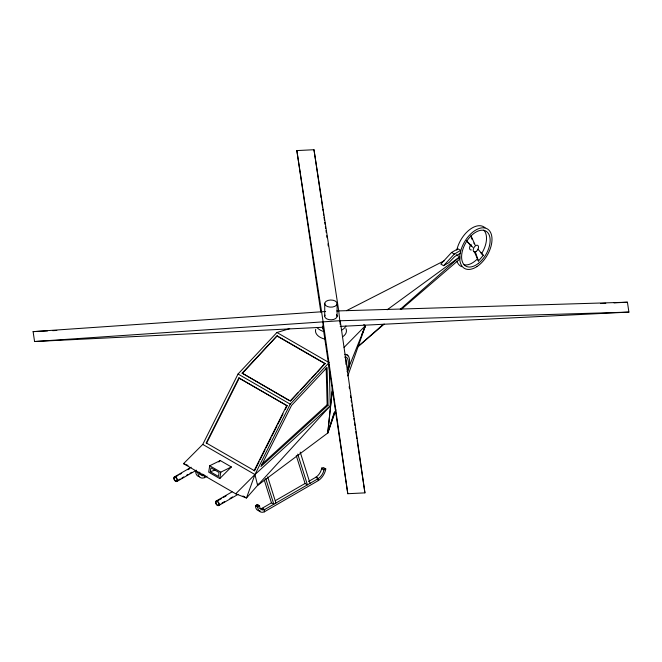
<?xml version="1.0" encoding="UTF-8"?>
<svg xmlns="http://www.w3.org/2000/svg" width="662" height="662" viewBox="0 0 662 662"><rect width="100%" height="100%" fill="white"/><g stroke="black" fill="none" stroke-linecap="round" stroke-linejoin="round"><path stroke-width="0.99" d="M308.5 481.506L316.031 477.153L318.389 478.518L318.323 480.579L264.237 511.892A11.204 6.471 -60 0 1 257.783 507.084L255.433 505.727L257.195 504.485L259.554 505.851L259.636 506.695A8.689 5.015 -60 0 0 263.906 509.872L264.659 509.657L264.237 511.892M332.564 386.757L327.748 433.031L257.609 485.378L246.479 498.014L235.713 493.802L183.523 463.665L202.754 444.409L238.047 374.013L276.915 332.498L289.708 328.625M332.266 391.068L327.748 433.031L335.907 409.803M209.705 465.75L208.679 472.163L219.767 478.56L231.361 466.958L220.272 460.553L209.705 465.75L220.794 472.155L231.361 466.958M210.268 471.725L210.897 467.794L219.081 472.519L218.452 476.45L210.268 471.725L215.034 470.094M219.767 478.56L220.794 472.155M199.626 476.723A11.204 6.471 -60 0 1 195.646 471.534L197.996 472.9A11.204 6.471 -60 0 0 204.45 477.699L204.881 475.465L202.522 474.108M321.724 468.051L321.525 469.035A8.689 5.015 -60 0 1 316.585 476.739L315.807 477.285L318.157 478.651L318.323 480.579A11.204 6.471 -60 0 0 325.795 468.928L323.445 467.571L321.724 468.051L324.082 469.408L325.795 468.928M324.082 469.408L323.883 470.392A8.689 5.015 -60 0 1 318.935 478.096L318.157 478.626M334.186 412.467L327.748 433.031L334.947 411.574M347.807 375.933L365.49 325.605L363.752 324.603M347.07 371.68L365.49 325.605L344.083 347.385M361.626 335.013L365.49 325.605M259.148 461.613L254.564 470.765L206.238 442.952L238.833 377.928L287.151 405.74L285.322 409.406M239.239 378.076L206.643 443.101L206.238 442.952M287.151 405.74L286.745 405.599L254.158 470.624L254.564 470.765M260.067 459.776L265.123 449.705M266.041 447.876L271.089 437.797M272.008 435.968L277.055 425.889M277.974 424.061L283.022 413.99M328.393 363.38L290.229 404.143L254.944 474.546L246.479 498.014L242.946 495.97M474.273 251.618L478.427 261.051L483.301 255.317L477.947 249.202M329.155 364.688L330.247 405.872L257.609 485.378L254.944 474.546L202.754 444.409M443.59 265.694L454.314 254.067L460.661 250.402L457.914 248.813L451.567 252.479L440.842 264.105L443.59 265.694L448.952 262.599L454.711 256.558L460.661 253.116M288.442 400.113L242.143 373.145L277.088 335.824L325.001 363.488L317.47 372.027M242.292 373.476L277.088 335.824M297.9 392.93L290.213 401.139L325.001 363.488M300.697 389.943L310.478 379.492M311.876 378.002L316.072 373.525M257.444 484.692L258.048 484.046M218.816 462.002L220.272 460.553M235.713 493.802L254.944 474.546L330.247 405.872M261.523 464.608L327.152 404.772L326.176 367.973M328.062 405.301L260.911 466.528L291.553 405.409L327.061 367.484L328.062 405.301L327.152 404.772M383.265 324.322L357.761 346.822L384.241 324.066M400.262 309.328L459.767 256.831L456.101 254.713M401.371 309.32L459.767 259.074L459.767 256.831L387.179 309.783M197.996 472.9L199.179 472.072M256.608 506.405L258.379 505.164M257.783 507.084L259.554 505.851M204.45 477.699L207.115 476.16M174.321 476.971L191.186 467.24M174.578 477.426L178.128 475.374M179.907 474.348L181.678 473.322M187.892 469.739L189.663 468.713M176.646 481.009L180.196 478.965M181.976 477.939L183.755 476.913M186.411 475.374L188.19 474.348M189.961 473.322L191.74 472.304M176.911 481.456L196.432 470.186M216.085 501.084L232.056 491.866M216.342 501.531L221.671 498.461M223.442 497.435L226.106 495.896M218.41 505.123L220.189 504.096M221.969 503.07L224.625 501.539M229.954 498.461L232.619 496.922M218.675 505.569L238.196 494.299M265.719 478.527L273.828 504.245L271.47 502.88L261.887 508.416L264.237 509.781L318.389 478.518M275.326 500.662L305.066 483.483L307.425 484.849L297.735 454.115M346.549 310.66L444.136 260.828M204.881 475.465L204.119 475.688A8.689 5.015 -60 0 1 199.85 472.511M34.573 341.526L340.202 320.698L364.928 492.867L347.79 493.711L323.073 327.243L34.573 341.526L33.1 331.629L325.638 311.504M320.847 312.232L296.841 150.58L313.978 149.728L338.745 310.859L340.21 324.512M336.726 310.958L627.427 302.211L628.9 312.108L340.21 326.399M33.1 331.629L47.523 330.917M52.679 330.661L56.8 330.454M600.624 303.544L605.78 303.287M614.03 302.873L627.427 302.211M340.21 320.747L628.9 312.108M183.523 463.665L188.016 465.427M451.567 252.479L454.314 254.067M276.915 332.498L329.105 362.627M277.237 336.155L325.158 363.819M242.143 373.145L290.064 400.808M238.047 374.013L290.229 404.143M238.833 377.928L286.745 405.599M321.616 468.597L323.966 469.962M264.659 509.657L262.309 508.292L261.548 508.515A8.689 5.015 -60 0 1 259.727 508.515M204.45 475.589L201.761 474.331A8.689 5.015 -60 0 1 200.512 474.422M480.513 252.429L483.301 255.317M466.644 240.885L472.916 247.381M466.594 240.968L471.278 246.314M470.955 235.589L475.109 245.023M471.071 236.524L472.023 239.346M475.266 251.651L478.427 261.051M300.2 452.088L310.048 483.334M296.286 455.638L305.066 483.483M267.688 476.88L275.93 503.029M264.27 480.024L271.47 502.88M296.841 150.58L323.064 321.542L347.79 493.711M313.978 149.728L321.12 197.822M321.426 199.866L322.485 207.024M322.791 209.076L323.097 211.12M323.395 213.164L323.701 215.208M324.008 217.26L324.463 220.33M324.769 222.374L325.067 224.418M325.373 226.47L325.679 228.514M325.977 230.558L326.283 232.602M326.738 235.672L327.045 237.724M327.955 243.856L328.261 245.908M349.155 386.649L349.462 388.693M350.521 395.843L350.827 397.887M351.133 399.931L351.431 401.975M351.886 405.036L352.192 407.08M352.498 409.124L352.796 411.16M353.103 413.204L353.558 416.266M353.864 418.31L354.162 420.353M354.468 422.397L354.923 425.459M355.229 427.503L355.527 429.547M355.833 431.591L356.892 438.741M357.199 440.776L364.928 492.867M322.634 326.217L323.073 329.18L323.064 321.542M257.195 504.485L257.278 505.338M337.09 303.8A6.19 3.575 0 0 1 327.5 306.572A6.19 3.575 0 0 1 328.137 300.391A6.19 3.575 0 0 1 337.09 303.8L337.09 316.444M324.728 303.37L324.728 316.014M344.836 354.385A15.168 6.181 -72.2 0 1 347.732 355.817M345.084 357.48A12.644 5.155 -72.2 0 1 345.978 364.431M344.919 357.008A12.644 5.155 -72.2 0 1 347.285 369.851M461.563 266.645A22.806 13.166 -60 0 1 456.946 261.283M456.763 250.195A22.806 13.166 -60 0 1 469.317 229.896A22.806 13.166 -60 0 1 485.064 227.827M483.732 230.111A20.191 11.659 -60 0 1 481.439 253.819M477.616 258.685A20.191 11.659 -60 0 1 464.07 264.759M473.76 243.12A3.765 2.176 -60 0 1 474.646 243.831M471.336 249.938A3.765 2.176 -60 0 1 469.581 248.2A3.765 2.176 -60 0 1 471.104 244.394M345.928 325.977A15.483 8.937 0 0 1 341.418 330.255M324.413 331.745A15.483 8.937 0 0 1 316.933 327.417M336.445 314.624A6.19 3.575 0 0 1 331.348 319.796A6.19 3.575 0 0 1 325.034 315.095M345.936 328.609A15.483 8.937 0 0 1 342.817 336.668M324.413 339.002A15.483 8.937 0 0 1 315.733 329.345M345.481 354.592A15.168 6.181 -72.2 0 1 347.716 371.887M260.199 510.907A11.204 6.471 -60 0 1 255.433 505.727M199.941 474.331A8.689 5.015 -60 0 1 199.411 474.133M476.872 266.629A22.806 13.166 -60 0 0 489.301 230.558A22.806 13.166 -60 0 0 461.422 248.664A22.806 13.166 -60 0 0 476.872 266.629M478.369 263.402A20.191 11.659 -60 0 0 486.785 231.692A20.191 11.659 -60 0 0 462.44 250.766A20.191 11.659 -60 0 0 478.369 263.402M476.334 251.37A3.765 2.176 -60 0 0 477.898 245.461A3.765 2.176 -60 0 0 473.363 249.02A3.765 2.176 -60 0 0 476.334 251.37M173.783 478.163A2.59 1.498 60 0 0 176.531 481.58A2.59 1.498 60 0 0 176.531 477.914A2.59 1.498 60 0 0 173.783 478.163M174.147 478.369A2.069 1.2 60 0 0 176.349 481.108A2.069 1.2 60 0 0 176.349 478.171A2.069 1.2 60 0 0 174.147 478.369M215.547 502.276A2.59 1.498 60 0 0 218.294 505.685A2.59 1.498 60 0 0 218.294 502.028A2.59 1.498 60 0 0 215.547 502.276M215.911 502.483A2.069 1.2 60 0 0 218.112 505.214A2.069 1.2 60 0 0 218.112 502.284A2.069 1.2 60 0 0 215.911 502.483"/></g></svg>
